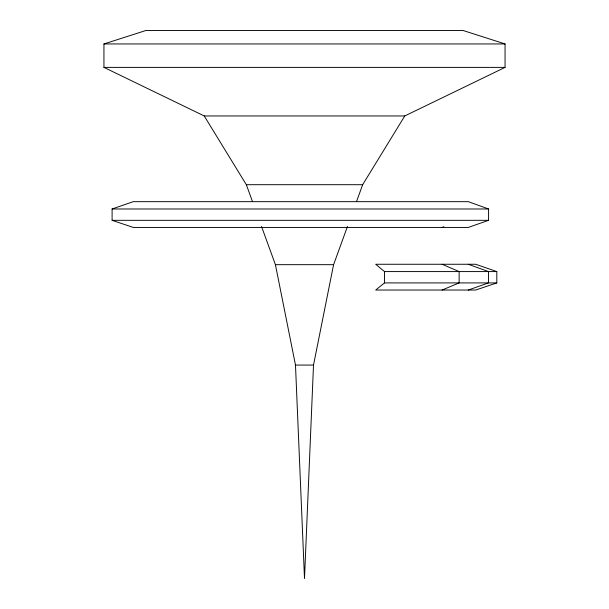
<?xml version="1.0" encoding="UTF-8"?>
<svg xmlns="http://www.w3.org/2000/svg" width="609" height="609" viewBox="0 0 609 609"><rect width="100%" height="100%" fill="white"/><g stroke="black" fill="none" stroke-linecap="round" stroke-linejoin="round"><path stroke-width="0.91" d="M347.473 226.472L333.58 264.679L313.513 365.065L304.5 578.55L295.487 365.065L275.42 264.679L261.527 226.472M356.524 201.587L362.659 184.702L404.779 115.954L505.059 67.386L505.059 43.947L462.939 30.45L146.061 30.45L103.941 43.947L103.941 67.386L204.221 115.954L404.779 115.954M496.815 282.911L384.507 282.911L375.7 290.036L475.652 290.036L496.815 282.911L496.815 271.584L475.652 264.26L375.7 264.26L384.507 271.584L496.815 271.584M442.195 227.439L443.892 226.731M442.111 290.036L459.133 282.911L459.133 271.584L442.111 264.26M488.585 220.321L468.336 227.439L133.264 227.439L112.102 220.321L112.102 208.986L133.264 201.67L468.336 201.67L488.585 208.986L488.585 220.321L112.102 220.321M468.26 290.036L488.509 282.911L488.509 271.584L468.26 264.26M103.941 43.947L505.059 43.947M103.941 67.386L505.059 67.386M204.221 115.954L246.341 184.702L362.659 184.702M112.102 208.986L488.585 208.986M275.42 264.679L333.58 264.679M295.487 365.065L313.513 365.065M246.341 184.702L252.476 201.587M384.507 271.584L384.507 282.911"/></g></svg>
